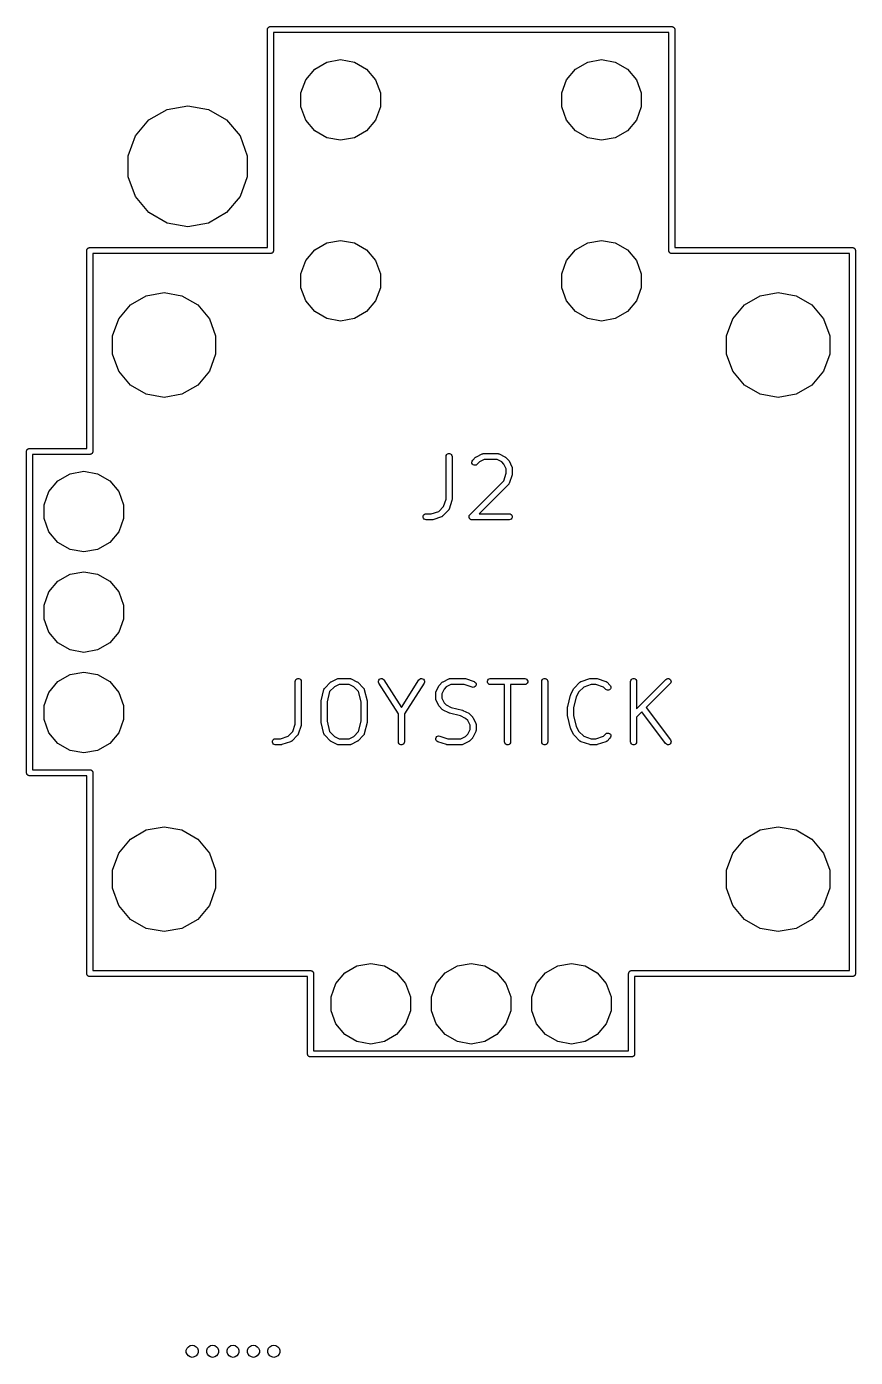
# Model space of a CAD drawing. Extents: x 94.7 to 182.4, y -163.6 to -70.2.
# Drawn here: x 94.92 to 115.58, y -163.55 to -130.43 of the extents above; entities that cross this region are included whole.
import ezdxf

# ---------------------------------------------------------------- set-up
doc = ezdxf.new("R2010")
doc.units = 0
doc.header["$MEASUREMENT"] = 0
doc.layers.add('BLACK', color=7, linetype='CONTINUOUS')

msp = doc.modelspace()

# ---------------------------------------------------------------- linework, layer by layer
at = {"layer": 'Black'}
for p, q in [((100.925, -130.5), (100.926, -130.494)), ((100.925, -135.925), (100.925, -130.5)), ((100.926, -130.487), (100.928, -130.481)), ((100.926, -130.494), (100.926, -130.487)), ((100.928, -130.481), (100.93, -130.474)), ((100.93, -130.474), (100.933, -130.469)), ((100.933, -130.469), (100.935, -130.463)), ((100.935, -130.463), (100.939, -130.457)), ((100.939, -130.457), (100.943, -130.452)), ((100.943, -130.452), (100.948, -130.448)), ((100.948, -130.448), (100.952, -130.443)), ((100.952, -130.443), (100.957, -130.439)), ((100.957, -130.439), (100.963, -130.435)), ((100.963, -130.435), (100.969, -130.433)), ((100.969, -130.433), (100.974, -130.43)), ((100.974, -130.43), (100.981, -130.428)), ((100.981, -130.428), (100.987, -130.426)), ((100.987, -130.426), (100.994, -130.426)), ((100.994, -130.426), (101, -130.425)), ((101, -130.425), (111, -130.425)), ((111, -130.425), (111.006, -130.426)), ((111.006, -130.426), (111.013, -130.426)), ((111.013, -130.426), (111.019, -130.428)), ((111.019, -130.428), (111.026, -130.43)), ((111.026, -130.43), (111.031, -130.433)), ((111.031, -130.433), (111.038, -130.435)), ((111.038, -130.435), (111.043, -130.439)), ((111.043, -130.439), (111.048, -130.443)), ((111.048, -130.443), (111.052, -130.448)), ((111.052, -130.448), (111.057, -130.452)), ((111.057, -130.452), (111.061, -130.457)), ((111.061, -130.457), (111.065, -130.463)), ((111.065, -130.463), (111.067, -130.469)), ((111.067, -130.469), (111.07, -130.474)), ((111.07, -130.474), (111.072, -130.481)), ((111.072, -130.481), (111.074, -130.487)), ((111.074, -130.487), (111.074, -130.494)), ((111.074, -130.494), (111.075, -130.5)), ((111.075, -130.5), (111.075, -135.925)), ((110.925, -130.575), (101.075, -130.575)), ((101.075, -130.575), (101.075, -136)), ((110.925, -136), (110.925, -130.575)), ((101.881, -131.748), (102.105, -131.481)), ((102.105, -131.481), (102.407, -131.307)), ((102.407, -131.307), (102.75, -131.246)), ((102.75, -131.246), (103.093, -131.307)), ((103.093, -131.307), (103.395, -131.481)), ((103.395, -131.481), (103.619, -131.748)), ((108.381, -131.748), (108.605, -131.481)), ((108.605, -131.481), (108.907, -131.307)), ((108.907, -131.307), (109.25, -131.246)), ((109.25, -131.246), (109.593, -131.307)), ((109.593, -131.307), (109.895, -131.481)), ((109.895, -131.481), (110.119, -131.748)), ((101.761, -132.076), (101.881, -131.748)), ((103.619, -131.748), (103.739, -132.076)), ((108.261, -132.076), (108.381, -131.748)), ((110.119, -131.748), (110.239, -132.076)), ((101.761, -132.424), (101.761, -132.076)), ((103.739, -132.076), (103.739, -132.424)), ((108.261, -132.424), (108.261, -132.076)), ((110.239, -132.076), (110.239, -132.424)), ((97.9721, -132.747), (98.425, -132.485)), ((98.425, -132.485), (98.94, -132.394)), ((98.94, -132.394), (99.455, -132.485)), ((99.455, -132.485), (99.9079, -132.747)), ((101.881, -132.752), (101.761, -132.424)), ((103.739, -132.424), (103.619, -132.752)), ((108.381, -132.752), (108.261, -132.424)), ((110.239, -132.424), (110.119, -132.752)), ((97.636, -133.147), (97.9721, -132.747)), ((99.9079, -132.747), (100.244, -133.147)), ((102.105, -133.019), (101.881, -132.752)), ((103.619, -132.752), (103.395, -133.019)), ((108.605, -133.019), (108.381, -132.752)), ((110.119, -132.752), (109.895, -133.019)), ((97.4571, -133.639), (97.636, -133.147)), ((100.244, -133.147), (100.423, -133.639)), ((102.407, -133.193), (102.105, -133.019)), ((103.395, -133.019), (103.093, -133.193)), ((108.907, -133.193), (108.605, -133.019)), ((109.895, -133.019), (109.593, -133.193)), ((102.75, -133.254), (102.407, -133.193)), ((103.093, -133.193), (102.75, -133.254)), ((109.25, -133.254), (108.907, -133.193)), ((109.593, -133.193), (109.25, -133.254)), ((97.4571, -134.161), (97.4571, -133.639)), ((100.423, -133.639), (100.423, -134.161)), ((97.636, -134.653), (97.4571, -134.161)), ((100.423, -134.161), (100.244, -134.653)), ((97.9721, -135.053), (97.636, -134.653)), ((100.244, -134.653), (99.9079, -135.053)), ((98.425, -135.315), (97.9721, -135.053)), ((99.9079, -135.053), (99.455, -135.315)), ((98.94, -135.406), (98.425, -135.315)), ((99.455, -135.315), (98.94, -135.406)), ((102.105, -135.981), (102.407, -135.807)), ((102.407, -135.807), (102.75, -135.746)), ((102.75, -135.746), (103.093, -135.807)), ((103.093, -135.807), (103.395, -135.981)), ((108.605, -135.981), (108.907, -135.807)), ((108.907, -135.807), (109.25, -135.746)), ((109.25, -135.746), (109.593, -135.807)), ((109.593, -135.807), (109.895, -135.981)), ((96.425, -136), (96.4261, -135.994)), ((96.425, -140.925), (96.425, -136)), ((96.4261, -135.987), (96.4284, -135.981)), ((96.4261, -135.994), (96.4261, -135.987)), ((96.4284, -135.981), (96.4295, -135.974)), ((96.4295, -135.974), (96.4328, -135.969)), ((96.4328, -135.969), (96.435, -135.963)), ((96.435, -135.963), (96.4393, -135.957)), ((96.4393, -135.957), (96.4425, -135.952)), ((96.4425, -135.952), (96.4476, -135.948)), ((96.4476, -135.948), (96.4518, -135.943)), ((96.4518, -135.943), (96.4575, -135.939)), ((96.4575, -135.939), (96.4625, -135.935)), ((96.4625, -135.935), (96.4687, -135.933)), ((96.4687, -135.933), (96.4743, -135.93)), ((96.4743, -135.93), (96.4808, -135.928)), ((96.4808, -135.928), (96.487, -135.926)), ((96.487, -135.926), (96.4935, -135.926)), ((96.4935, -135.926), (96.5, -135.925)), ((96.5, -135.925), (100.925, -135.925)), ((101, -136.075), (96.575, -136.075)), ((96.575, -136.075), (96.575, -141)), ((101.006, -136.074), (101, -136.075)), ((101.013, -136.074), (101.006, -136.074)), ((101.019, -136.072), (101.013, -136.074)), ((101.026, -136.07), (101.019, -136.072)), ((101.031, -136.067), (101.026, -136.07)), ((101.038, -136.065), (101.031, -136.067)), ((101.043, -136.061), (101.038, -136.065)), ((101.048, -136.057), (101.043, -136.061)), ((101.052, -136.052), (101.048, -136.057)), ((101.057, -136.048), (101.052, -136.052)), ((101.061, -136.043), (101.057, -136.048)), ((101.065, -136.038), (101.061, -136.043)), ((101.067, -136.031), (101.065, -136.038)), ((101.07, -136.026), (101.067, -136.031)), ((101.072, -136.019), (101.07, -136.026)), ((101.074, -136.013), (101.072, -136.019)), ((101.075, -136), (101.074, -136.006)), ((101.074, -136.006), (101.074, -136.013)), ((101.881, -136.248), (102.105, -135.981)), ((103.395, -135.981), (103.619, -136.248)), ((108.381, -136.248), (108.605, -135.981)), ((109.895, -135.981), (110.119, -136.248)), ((110.926, -136.006), (110.925, -136)), ((110.926, -136.013), (110.926, -136.006)), ((110.928, -136.019), (110.926, -136.013)), ((110.93, -136.026), (110.928, -136.019)), ((110.933, -136.031), (110.93, -136.026)), ((110.935, -136.038), (110.933, -136.031)), ((110.939, -136.043), (110.935, -136.038)), ((110.943, -136.048), (110.939, -136.043)), ((110.948, -136.052), (110.943, -136.048)), ((110.952, -136.057), (110.948, -136.052)), ((110.957, -136.061), (110.952, -136.057)), ((110.963, -136.065), (110.957, -136.061)), ((110.969, -136.067), (110.963, -136.065)), ((110.974, -136.07), (110.969, -136.067)), ((110.981, -136.072), (110.974, -136.07)), ((110.987, -136.074), (110.981, -136.072)), ((110.994, -136.074), (110.987, -136.074)), ((111, -136.075), (110.994, -136.074)), ((115.425, -136.075), (111, -136.075)), ((111.075, -135.925), (115.5, -135.925)), ((115.425, -153.925), (115.425, -136.075)), ((115.5, -135.925), (115.506, -135.926)), ((115.506, -135.926), (115.513, -135.926)), ((115.513, -135.926), (115.519, -135.928)), ((115.519, -135.928), (115.526, -135.93)), ((115.526, -135.93), (115.531, -135.933)), ((115.531, -135.933), (115.538, -135.935)), ((115.538, -135.935), (115.543, -135.939)), ((115.543, -135.939), (115.548, -135.943)), ((115.548, -135.943), (115.552, -135.948)), ((115.552, -135.948), (115.557, -135.952)), ((115.557, -135.952), (115.561, -135.957)), ((115.561, -135.957), (115.565, -135.963)), ((115.565, -135.963), (115.567, -135.969)), ((115.567, -135.969), (115.57, -135.974)), ((115.57, -135.974), (115.572, -135.981)), ((115.572, -135.981), (115.574, -135.987)), ((115.574, -135.987), (115.574, -135.994)), ((115.574, -135.994), (115.575, -136)), ((115.575, -136), (115.575, -154)), ((101.761, -136.576), (101.881, -136.248)), ((103.619, -136.248), (103.739, -136.576)), ((108.261, -136.576), (108.381, -136.248)), ((110.119, -136.248), (110.239, -136.576)), ((101.761, -136.924), (101.761, -136.576)), ((103.739, -136.576), (103.739, -136.924)), ((108.261, -136.924), (108.261, -136.576)), ((110.239, -136.576), (110.239, -136.924)), ((97.5112, -137.35), (97.9037, -137.124)), ((97.9037, -137.124), (98.35, -137.045)), ((98.35, -137.045), (98.7963, -137.124)), ((98.7963, -137.124), (99.1888, -137.35)), ((101.881, -137.252), (101.761, -136.924)), ((103.739, -136.924), (103.619, -137.252)), ((108.381, -137.252), (108.261, -136.924)), ((110.239, -136.924), (110.119, -137.252)), ((112.811, -137.35), (113.204, -137.124)), ((113.204, -137.124), (113.65, -137.045)), ((113.65, -137.045), (114.096, -137.124)), ((114.096, -137.124), (114.489, -137.35)), ((97.2199, -137.698), (97.5112, -137.35)), ((99.1888, -137.35), (99.4801, -137.698)), ((102.105, -137.519), (101.881, -137.252)), ((103.619, -137.252), (103.395, -137.519)), ((108.605, -137.519), (108.381, -137.252)), ((110.119, -137.252), (109.895, -137.519)), ((112.52, -137.698), (112.811, -137.35)), ((114.489, -137.35), (114.78, -137.698)), ((97.0649, -138.123), (97.2199, -137.698)), ((99.4801, -137.698), (99.6351, -138.123)), ((102.407, -137.693), (102.105, -137.519)), ((102.75, -137.754), (102.407, -137.693)), ((103.093, -137.693), (102.75, -137.754)), ((103.395, -137.519), (103.093, -137.693)), ((108.907, -137.693), (108.605, -137.519)), ((109.25, -137.754), (108.907, -137.693)), ((109.593, -137.693), (109.25, -137.754)), ((109.895, -137.519), (109.593, -137.693)), ((112.365, -138.123), (112.52, -137.698)), ((114.78, -137.698), (114.935, -138.123)), ((97.0649, -138.577), (97.0649, -138.123)), ((99.6351, -138.123), (99.6351, -138.577)), ((112.365, -138.577), (112.365, -138.123)), ((114.935, -138.123), (114.935, -138.577)), ((97.2199, -139.002), (97.0649, -138.577)), ((99.6351, -138.577), (99.4801, -139.002)), ((112.52, -139.002), (112.365, -138.577)), ((114.935, -138.577), (114.78, -139.002)), ((97.5112, -139.35), (97.2199, -139.002)), ((99.4801, -139.002), (99.1888, -139.35)), ((112.811, -139.35), (112.52, -139.002)), ((114.78, -139.002), (114.489, -139.35)), ((97.9037, -139.576), (97.5112, -139.35)), ((99.1888, -139.35), (98.7963, -139.576)), ((113.204, -139.576), (112.811, -139.35)), ((114.489, -139.35), (114.096, -139.576)), ((98.35, -139.655), (97.9037, -139.576)), ((98.7963, -139.576), (98.35, -139.655)), ((113.65, -139.655), (113.204, -139.576)), ((114.096, -139.576), (113.65, -139.655)), ((94.925, -141), (94.9261, -140.994)), ((94.925, -149), (94.925, -141)), ((94.9261, -140.987), (94.9284, -140.981)), ((94.9261, -140.994), (94.9261, -140.987)), ((94.9284, -140.981), (94.9295, -140.974)), ((94.9295, -140.974), (94.9328, -140.969)), ((94.9328, -140.969), (94.935, -140.963)), ((94.935, -140.963), (94.9393, -140.957)), ((94.9393, -140.957), (94.9425, -140.952)), ((94.9425, -140.952), (94.9476, -140.948)), ((94.9476, -140.948), (94.9518, -140.943)), ((94.9518, -140.943), (94.9575, -140.939)), ((94.9575, -140.939), (94.9625, -140.935)), ((94.9625, -140.935), (94.9687, -140.933)), ((94.9687, -140.933), (94.9743, -140.93)), ((94.9743, -140.93), (94.9808, -140.928)), ((94.9808, -140.928), (94.987, -140.926)), ((94.987, -140.926), (94.9935, -140.926)), ((94.9935, -140.926), (95, -140.925)), ((95, -140.925), (96.425, -140.925)), ((96.5, -141.075), (95.075, -141.075)), ((95.075, -141.075), (95.075, -148.925)), ((96.5065, -141.074), (96.5, -141.075)), ((96.513, -141.074), (96.5065, -141.074)), ((96.5192, -141.072), (96.513, -141.074)), ((96.5257, -141.07), (96.5192, -141.072)), ((96.5313, -141.067), (96.5257, -141.07)), ((96.5375, -141.065), (96.5313, -141.067)), ((96.5425, -141.061), (96.5375, -141.065)), ((96.5482, -141.057), (96.5425, -141.061)), ((96.5524, -141.052), (96.5482, -141.057)), ((96.5575, -141.048), (96.5524, -141.052)), ((96.5607, -141.043), (96.5575, -141.048)), ((96.565, -141.038), (96.5607, -141.043)), ((96.5672, -141.031), (96.565, -141.038)), ((96.5705, -141.026), (96.5672, -141.031)), ((96.5716, -141.019), (96.5705, -141.026)), ((96.5739, -141.013), (96.5716, -141.019)), ((96.575, -141), (96.5739, -141.006)), ((96.5739, -141.006), (96.5739, -141.013)), ((105.375, -141.129), (105.38, -141.103)), ((105.375, -142.188), (105.375, -141.129)), ((105.38, -141.103), (105.393, -141.08)), ((105.393, -141.08), (105.413, -141.064)), ((105.413, -141.064), (105.437, -141.055)), ((105.437, -141.055), (105.463, -141.055)), ((105.463, -141.055), (105.488, -141.064)), ((105.488, -141.064), (105.507, -141.08)), ((105.507, -141.08), (105.52, -141.103)), ((105.52, -141.103), (105.525, -141.129)), ((105.525, -141.129), (105.525, -142.2)), ((106.131, -141.133), (106.274, -141.061)), ((106.274, -141.061), (106.278, -141.06)), ((106.278, -141.06), (106.281, -141.058)), ((106.281, -141.058), (106.29, -141.057)), ((106.29, -141.057), (106.299, -141.054)), ((106.299, -141.054), (106.303, -141.054)), ((106.303, -141.054), (106.307, -141.054)), ((106.307, -141.054), (106.664, -141.054)), ((106.664, -141.054), (106.669, -141.054)), ((106.669, -141.054), (106.673, -141.054)), ((106.673, -141.054), (106.681, -141.057)), ((106.681, -141.057), (106.69, -141.058)), ((106.69, -141.058), (106.694, -141.06)), ((106.694, -141.06), (106.698, -141.061)), ((106.698, -141.061), (106.841, -141.133)), ((106.018, -141.265), (106.025, -141.24)), ((106.02, -141.291), (106.018, -141.265)), ((106.031, -141.314), (106.02, -141.291)), ((106.025, -141.24), (106.04, -141.218)), ((106.05, -141.333), (106.031, -141.314)), ((106.04, -141.218), (106.111, -141.147)), ((106.073, -141.344), (106.05, -141.333)), ((106.099, -141.346), (106.073, -141.344)), ((106.125, -141.339), (106.099, -141.346)), ((106.111, -141.147), (106.121, -141.14)), ((106.121, -141.14), (106.131, -141.133)), ((106.146, -141.324), (106.125, -141.339)), ((106.209, -141.262), (106.146, -141.324)), ((106.325, -141.204), (106.209, -141.262)), ((106.647, -141.204), (106.325, -141.204)), ((106.763, -141.262), (106.647, -141.204)), ((106.817, -141.316), (106.763, -141.262)), ((106.875, -141.432), (106.817, -141.316)), ((106.841, -141.133), (106.85, -141.14)), ((106.85, -141.14), (106.86, -141.147)), ((106.86, -141.147), (106.932, -141.218)), ((106.875, -141.545), (106.875, -141.432)), ((106.932, -141.218), (106.938, -141.228)), ((106.938, -141.228), (106.946, -141.238)), ((106.946, -141.238), (107.017, -141.381)), ((107.017, -141.381), (107.018, -141.385)), ((107.018, -141.385), (107.02, -141.389)), ((107.02, -141.389), (107.022, -141.397)), ((107.022, -141.397), (107.025, -141.406)), ((107.025, -141.406), (107.024, -141.41)), ((107.024, -141.41), (107.025, -141.414)), ((107.025, -141.414), (107.025, -141.557)), ((95.4807, -141.998), (95.7048, -141.731)), ((95.7048, -141.731), (96.0067, -141.557)), ((96.0067, -141.557), (96.35, -141.496)), ((96.35, -141.496), (96.6933, -141.557)), ((96.6933, -141.557), (96.9952, -141.731)), ((96.9952, -141.731), (97.2193, -141.998)), ((105.968, -142.576), (106.813, -141.731)), ((106.813, -141.731), (106.875, -141.545)), ((107.021, -141.581), (106.95, -141.795)), ((107.023, -141.569), (107.021, -141.581)), ((107.025, -141.557), (107.023, -141.569)), ((95.3614, -142.326), (95.4807, -141.998)), ((97.2193, -141.998), (97.3386, -142.326)), ((106.932, -141.824), (106.202, -142.554)), ((106.934, -141.821), (106.932, -141.824)), ((106.937, -141.818), (106.934, -141.821)), ((106.942, -141.81), (106.937, -141.818)), ((106.947, -141.803), (106.942, -141.81)), ((106.948, -141.799), (106.947, -141.803)), ((106.95, -141.795), (106.948, -141.799)), ((95.3614, -142.674), (95.3614, -142.326)), ((97.3386, -142.326), (97.3386, -142.674)), ((105.195, -142.492), (105.313, -142.374)), ((105.313, -142.374), (105.375, -142.188)), ((105.442, -142.453), (105.437, -142.461)), ((105.447, -142.446), (105.442, -142.453)), ((105.448, -142.442), (105.447, -142.446)), ((105.45, -142.438), (105.448, -142.442)), ((105.521, -142.224), (105.45, -142.438)), ((105.523, -142.212), (105.521, -142.224)), ((105.525, -142.2), (105.523, -142.212)), ((95.4807, -143.002), (95.3614, -142.674)), ((97.3386, -142.674), (97.2193, -143.002)), ((104.805, -142.616), (104.814, -142.591)), ((104.805, -142.642), (104.805, -142.616)), ((104.814, -142.666), (104.805, -142.642)), ((104.814, -142.591), (104.83, -142.571)), ((104.83, -142.686), (104.814, -142.666)), ((104.83, -142.571), (104.853, -142.558)), ((104.853, -142.699), (104.83, -142.686)), ((104.853, -142.558), (104.879, -142.554)), ((104.879, -142.704), (104.853, -142.699)), ((104.879, -142.554), (105.009, -142.554)), ((105.021, -142.704), (104.879, -142.704)), ((105.009, -142.554), (105.195, -142.492)), ((105.033, -142.701), (105.021, -142.704)), ((105.045, -142.7), (105.033, -142.701)), ((105.259, -142.628), (105.045, -142.7)), ((105.263, -142.626), (105.259, -142.628)), ((105.267, -142.625), (105.263, -142.626)), ((105.275, -142.62), (105.267, -142.625)), ((105.282, -142.616), (105.275, -142.62)), ((105.285, -142.613), (105.282, -142.616)), ((105.289, -142.61), (105.285, -142.613)), ((105.432, -142.467), (105.289, -142.61)), ((105.434, -142.464), (105.432, -142.467)), ((105.437, -142.461), (105.434, -142.464)), ((105.947, -142.622), (105.948, -142.619)), ((105.948, -142.632), (105.947, -142.622)), ((105.948, -142.616), (105.951, -142.606)), ((105.948, -142.619), (105.948, -142.616)), ((105.948, -142.642), (105.948, -142.632)), ((105.949, -142.645), (105.948, -142.642)), ((105.949, -142.648), (105.949, -142.645)), ((105.953, -142.657), (105.949, -142.648)), ((105.951, -142.606), (105.953, -142.597)), ((105.953, -142.597), (105.955, -142.594)), ((105.956, -142.666), (105.953, -142.657)), ((105.955, -142.594), (105.956, -142.591)), ((105.956, -142.591), (105.963, -142.584)), ((105.959, -142.669), (105.956, -142.666)), ((105.96, -142.672), (105.959, -142.669)), ((105.967, -142.679), (105.96, -142.672)), ((105.963, -142.584), (105.968, -142.576)), ((105.973, -142.686), (105.967, -142.679)), ((105.976, -142.688), (105.973, -142.686)), ((105.978, -142.69), (105.976, -142.688)), ((105.987, -142.694), (105.978, -142.69)), ((105.996, -142.699), (105.987, -142.694)), ((105.999, -142.7), (105.996, -142.699)), ((106.002, -142.701), (105.999, -142.7)), ((106.012, -142.702), (106.002, -142.701)), ((106.021, -142.704), (106.012, -142.702)), ((106.95, -142.704), (106.021, -142.704)), ((106.202, -142.554), (106.95, -142.554)), ((106.95, -142.554), (106.976, -142.558)), ((106.976, -142.699), (106.95, -142.704)), ((106.976, -142.558), (106.998, -142.571)), ((106.998, -142.686), (106.976, -142.699)), ((106.998, -142.571), (107.015, -142.591)), ((107.015, -142.666), (106.998, -142.686)), ((107.015, -142.591), (107.024, -142.616)), ((107.024, -142.642), (107.015, -142.666)), ((107.024, -142.616), (107.024, -142.642)), ((95.7048, -143.269), (95.4807, -143.002)), ((97.2193, -143.002), (96.9952, -143.269)), ((96.0067, -143.443), (95.7048, -143.269)), ((96.35, -143.504), (96.0067, -143.443)), ((96.6933, -143.443), (96.35, -143.504)), ((96.9952, -143.269), (96.6933, -143.443)), ((95.7048, -144.231), (96.0067, -144.057)), ((96.0067, -144.057), (96.35, -143.996)), ((96.35, -143.996), (96.6933, -144.057)), ((96.6933, -144.057), (96.9952, -144.231)), ((95.4807, -144.498), (95.7048, -144.231)), ((96.9952, -144.231), (97.2193, -144.498)), ((95.3614, -144.826), (95.4807, -144.498)), ((97.2193, -144.498), (97.3386, -144.826)), ((95.3614, -145.174), (95.3614, -144.826)), ((97.3386, -144.826), (97.3386, -145.174)), ((95.4807, -145.502), (95.3614, -145.174)), ((97.3386, -145.174), (97.2193, -145.502)), ((95.7048, -145.769), (95.4807, -145.502)), ((97.2193, -145.502), (96.9952, -145.769)), ((96.0067, -145.943), (95.7048, -145.769)), ((96.35, -146.004), (96.0067, -145.943)), ((96.6933, -145.943), (96.35, -146.004)), ((96.9952, -145.769), (96.6933, -145.943)), ((95.4807, -146.998), (95.7048, -146.731)), ((95.7048, -146.731), (96.0067, -146.557)), ((96.0067, -146.557), (96.35, -146.496)), ((96.35, -146.496), (96.6933, -146.557)), ((96.6933, -146.557), (96.9952, -146.731)), ((96.9952, -146.731), (97.2193, -146.998)), ((101.618, -146.729), (101.622, -146.703)), ((101.618, -147.788), (101.618, -146.729)), ((101.622, -146.703), (101.635, -146.68)), ((101.635, -146.68), (101.655, -146.664)), ((101.655, -146.664), (101.68, -146.655)), ((101.68, -146.655), (101.706, -146.655)), ((101.706, -146.655), (101.73, -146.664)), ((101.73, -146.664), (101.75, -146.68)), ((101.75, -146.68), (101.763, -146.703)), ((101.763, -146.703), (101.768, -146.729)), ((101.768, -146.729), (101.768, -147.8)), ((102.354, -146.89), (102.497, -146.747)), ((102.497, -146.747), (102.507, -146.74)), ((102.507, -146.74), (102.516, -146.733)), ((102.516, -146.733), (102.659, -146.661)), ((102.659, -146.661), (102.663, -146.66)), ((102.663, -146.66), (102.667, -146.658)), ((102.667, -146.658), (102.676, -146.657)), ((102.676, -146.657), (102.684, -146.654)), ((102.684, -146.654), (102.689, -146.654)), ((102.689, -146.654), (102.693, -146.654)), ((102.693, -146.654), (102.979, -146.654)), ((102.979, -146.654), (102.983, -146.654)), ((102.983, -146.654), (102.987, -146.654)), ((102.987, -146.654), (102.996, -146.657)), ((102.996, -146.657), (103.004, -146.658)), ((103.004, -146.658), (103.008, -146.66)), ((103.008, -146.66), (103.012, -146.661)), ((103.012, -146.661), (103.155, -146.733)), ((103.155, -146.733), (103.165, -146.74)), ((103.165, -146.74), (103.174, -146.747)), ((103.174, -146.747), (103.317, -146.89)), ((103.69, -146.719), (103.698, -146.694)), ((103.691, -146.745), (103.69, -146.719)), ((103.701, -146.769), (103.691, -146.745)), ((103.698, -146.694), (103.714, -146.673)), ((103.714, -146.673), (103.736, -146.659)), ((103.736, -146.659), (103.761, -146.654)), ((103.761, -146.654), (103.787, -146.657)), ((103.787, -146.657), (103.81, -146.669)), ((103.81, -146.669), (103.828, -146.688)), ((103.828, -146.688), (104.264, -147.375)), ((104.264, -147.375), (104.701, -146.688)), ((104.701, -146.688), (104.719, -146.669)), ((104.719, -146.669), (104.742, -146.657)), ((104.742, -146.657), (104.768, -146.654)), ((104.768, -146.654), (104.793, -146.659)), ((104.793, -146.659), (104.815, -146.673)), ((104.815, -146.673), (104.831, -146.694)), ((104.838, -146.745), (104.828, -146.769)), ((104.831, -146.694), (104.839, -146.719)), ((104.839, -146.719), (104.838, -146.745)), ((105.211, -146.818), (105.283, -146.747)), ((105.283, -146.747), (105.293, -146.74)), ((105.293, -146.74), (105.302, -146.733)), ((105.302, -146.733), (105.445, -146.661)), ((105.445, -146.661), (105.449, -146.66)), ((105.449, -146.66), (105.453, -146.658)), ((105.453, -146.658), (105.462, -146.657)), ((105.462, -146.657), (105.47, -146.654)), ((105.47, -146.654), (105.474, -146.654)), ((105.474, -146.654), (105.479, -146.654)), ((105.479, -146.654), (105.836, -146.654)), ((105.836, -146.654), (105.848, -146.656)), ((105.848, -146.656), (105.859, -146.657)), ((105.859, -146.657), (106.074, -146.729)), ((106.074, -146.729), (106.097, -146.741)), ((106.097, -146.741), (106.114, -146.761)), ((106.114, -146.761), (106.123, -146.785)), ((106.405, -146.716), (106.414, -146.691)), ((106.405, -146.742), (106.405, -146.716)), ((106.414, -146.766), (106.405, -146.742)), ((106.414, -146.691), (106.43, -146.671)), ((106.43, -146.671), (106.453, -146.658)), ((106.453, -146.658), (106.479, -146.654)), ((106.479, -146.654), (107.336, -146.654)), ((107.336, -146.654), (107.361, -146.658)), ((107.361, -146.658), (107.384, -146.671)), ((107.384, -146.671), (107.401, -146.691)), ((107.401, -146.691), (107.41, -146.716)), ((107.41, -146.742), (107.401, -146.766)), ((107.41, -146.716), (107.41, -146.742)), ((107.761, -146.729), (107.765, -146.703)), ((107.761, -148.229), (107.761, -146.729)), ((107.765, -146.703), (107.778, -146.68)), ((107.778, -146.68), (107.798, -146.664)), ((107.798, -146.664), (107.823, -146.655)), ((107.823, -146.655), (107.849, -146.655)), ((107.849, -146.655), (107.873, -146.664)), ((107.873, -146.664), (107.893, -146.68)), ((107.893, -146.68), (107.906, -146.703)), ((107.906, -146.703), (107.911, -146.729)), ((107.911, -146.729), (107.911, -148.229)), ((108.568, -146.89), (108.711, -146.747)), ((108.711, -146.747), (108.715, -146.744)), ((108.715, -146.744), (108.718, -146.741)), ((108.718, -146.741), (108.725, -146.737)), ((108.725, -146.737), (108.733, -146.732)), ((108.733, -146.732), (108.737, -146.731)), ((108.737, -146.731), (108.741, -146.729)), ((108.741, -146.729), (108.955, -146.657)), ((108.955, -146.657), (108.967, -146.656)), ((108.967, -146.656), (108.979, -146.654)), ((108.979, -146.654), (109.121, -146.654)), ((109.121, -146.654), (109.133, -146.656)), ((109.133, -146.656), (109.145, -146.657)), ((109.145, -146.657), (109.359, -146.729)), ((109.359, -146.729), (109.363, -146.731)), ((109.363, -146.731), (109.367, -146.732)), ((109.367, -146.732), (109.375, -146.737)), ((109.375, -146.737), (109.382, -146.741)), ((109.382, -146.741), (109.385, -146.744)), ((109.385, -146.744), (109.389, -146.747)), ((109.389, -146.747), (109.46, -146.818)), ((109.975, -146.729), (109.98, -146.703)), ((109.975, -148.229), (109.975, -146.729)), ((109.98, -146.703), (109.993, -146.68)), ((109.993, -146.68), (110.013, -146.664)), ((110.013, -146.664), (110.037, -146.655)), ((110.037, -146.655), (110.063, -146.655)), ((110.063, -146.655), (110.088, -146.664)), ((110.088, -146.664), (110.107, -146.68)), ((110.107, -146.68), (110.12, -146.703)), ((110.12, -146.703), (110.125, -146.729)), ((110.125, -147.405), (110.854, -146.676)), ((110.125, -146.729), (110.125, -147.405)), ((110.854, -146.676), (110.875, -146.661)), ((110.875, -146.661), (110.901, -146.654)), ((110.901, -146.654), (110.927, -146.656)), ((110.927, -146.656), (110.95, -146.667)), ((110.95, -146.667), (110.969, -146.686)), ((110.975, -146.76), (110.96, -146.782)), ((110.969, -146.686), (110.98, -146.709)), ((110.982, -146.735), (110.975, -146.76)), ((110.98, -146.709), (110.982, -146.735)), ((95.3614, -147.326), (95.4807, -146.998)), ((97.2193, -146.998), (97.3386, -147.326)), ((102.263, -147.21), (102.334, -146.925)), ((102.334, -146.925), (102.337, -146.918)), ((102.337, -146.918), (102.339, -146.911)), ((102.339, -146.911), (102.343, -146.906)), ((102.343, -146.906), (102.345, -146.901)), ((102.345, -146.901), (102.35, -146.896)), ((102.35, -146.896), (102.354, -146.89)), ((102.475, -146.981), (102.411, -147.238)), ((102.594, -146.862), (102.475, -146.981)), ((102.711, -146.804), (102.594, -146.862)), ((102.961, -146.804), (102.711, -146.804)), ((103.077, -146.862), (102.961, -146.804)), ((103.197, -146.981), (103.077, -146.862)), ((103.261, -147.238), (103.197, -146.981)), ((103.317, -146.89), (103.321, -146.896)), ((103.321, -146.896), (103.326, -146.901)), ((103.326, -146.901), (103.329, -146.906)), ((103.329, -146.906), (103.332, -146.911)), ((103.332, -146.911), (103.334, -146.918)), ((103.334, -146.918), (103.337, -146.925)), ((103.337, -146.925), (103.408, -147.21)), ((104.189, -147.536), (103.701, -146.769)), ((104.828, -146.769), (104.339, -147.536)), ((105.118, -147.006), (105.121, -146.997)), ((105.119, -147.01), (105.118, -147.006)), ((105.118, -147.014), (105.119, -147.01)), ((105.118, -147.157), (105.118, -147.014)), ((105.121, -146.997), (105.122, -146.989)), ((105.122, -146.989), (105.125, -146.985)), ((105.125, -146.985), (105.126, -146.981)), ((105.126, -146.981), (105.197, -146.838)), ((105.197, -146.838), (105.204, -146.828)), ((105.204, -146.828), (105.211, -146.818)), ((105.326, -146.916), (105.268, -147.032)), ((105.268, -147.032), (105.268, -147.139)), ((105.38, -146.862), (105.326, -146.916)), ((105.496, -146.804), (105.38, -146.862)), ((105.824, -146.804), (105.496, -146.804)), ((106.026, -146.871), (105.824, -146.804)), ((106.052, -146.875), (106.026, -146.871)), ((106.078, -146.87), (106.052, -146.875)), ((106.1, -146.856), (106.078, -146.87)), ((106.116, -146.836), (106.1, -146.856)), ((106.124, -146.811), (106.116, -146.836)), ((106.123, -146.785), (106.124, -146.811)), ((106.43, -146.786), (106.414, -146.766)), ((106.453, -146.799), (106.43, -146.786)), ((106.479, -146.804), (106.453, -146.799)), ((106.832, -146.804), (106.479, -146.804)), ((106.832, -148.229), (106.832, -146.804)), ((107.336, -146.804), (106.982, -146.804)), ((106.982, -146.804), (106.982, -148.229)), ((107.361, -146.799), (107.336, -146.804)), ((107.384, -146.786), (107.361, -146.799)), ((107.401, -146.766), (107.384, -146.786)), ((108.406, -147.353), (108.477, -147.068)), ((108.477, -147.068), (108.481, -147.06)), ((108.481, -147.06), (108.483, -147.052)), ((108.483, -147.052), (108.554, -146.909)), ((108.554, -146.909), (108.562, -146.9)), ((108.562, -146.9), (108.568, -146.89)), ((108.683, -146.987), (108.621, -147.112)), ((108.805, -146.866), (108.683, -146.987)), ((108.991, -146.804), (108.805, -146.866)), ((109.109, -146.804), (108.991, -146.804)), ((109.295, -146.866), (109.109, -146.804)), ((109.354, -146.924), (109.295, -146.866)), ((109.375, -146.939), (109.354, -146.924)), ((109.401, -146.946), (109.375, -146.939)), ((109.427, -146.944), (109.401, -146.946)), ((109.45, -146.933), (109.427, -146.944)), ((109.469, -146.914), (109.45, -146.933)), ((109.46, -146.818), (109.475, -146.84)), ((109.48, -146.891), (109.469, -146.914)), ((109.475, -146.84), (109.482, -146.865)), ((109.482, -146.865), (109.48, -146.891)), ((110.96, -146.782), (110.363, -147.378)), ((95.3614, -147.674), (95.3614, -147.326)), ((97.3386, -147.326), (97.3386, -147.674)), ((102.261, -147.229), (102.262, -147.22)), ((102.261, -147.729), (102.261, -147.229)), ((102.262, -147.22), (102.263, -147.21)), ((102.411, -147.238), (102.411, -147.719)), ((103.261, -147.719), (103.261, -147.238)), ((103.408, -147.21), (103.409, -147.22)), ((103.409, -147.22), (103.411, -147.229)), ((103.411, -147.229), (103.411, -147.729)), ((105.119, -147.161), (105.118, -147.157)), ((105.118, -147.166), (105.119, -147.161)), ((105.121, -147.174), (105.118, -147.166)), ((105.122, -147.183), (105.121, -147.174)), ((105.125, -147.187), (105.122, -147.183)), ((105.126, -147.191), (105.125, -147.187)), ((105.197, -147.334), (105.126, -147.191)), ((105.204, -147.343), (105.197, -147.334)), ((105.211, -147.353), (105.204, -147.343)), ((105.283, -147.424), (105.211, -147.353)), ((105.268, -147.139), (105.326, -147.256)), ((105.293, -147.431), (105.283, -147.424)), ((105.326, -147.256), (105.38, -147.31)), ((105.38, -147.31), (105.505, -147.372)), ((105.505, -147.372), (105.782, -147.442)), ((108.404, -147.371), (108.405, -147.362)), ((108.404, -147.586), (108.404, -147.371)), ((108.405, -147.362), (108.406, -147.353)), ((108.621, -147.112), (108.554, -147.381)), ((108.554, -147.381), (108.554, -147.576)), ((110.363, -147.378), (110.967, -148.184)), ((95.4807, -148.002), (95.3614, -147.674)), ((97.3386, -147.674), (97.2193, -148.002)), ((102.262, -147.738), (102.261, -147.729)), ((102.263, -147.747), (102.262, -147.738)), ((102.334, -148.032), (102.263, -147.747)), ((102.411, -147.719), (102.475, -147.976)), ((103.197, -147.976), (103.261, -147.719)), ((103.408, -147.747), (103.337, -148.032)), ((103.409, -147.738), (103.408, -147.747)), ((103.411, -147.729), (103.409, -147.738)), ((104.189, -148.229), (104.189, -147.536)), ((104.339, -147.536), (104.339, -148.229)), ((105.302, -147.439), (105.293, -147.431)), ((105.445, -147.51), (105.302, -147.439)), ((105.453, -147.512), (105.445, -147.51)), ((105.46, -147.516), (105.453, -147.512)), ((105.738, -147.585), (105.46, -147.516)), ((105.863, -147.647), (105.738, -147.585)), ((105.782, -147.442), (105.79, -147.445)), ((105.79, -147.445), (105.798, -147.447)), ((105.798, -147.447), (105.941, -147.519)), ((105.917, -147.702), (105.863, -147.647)), ((105.975, -147.818), (105.917, -147.702)), ((105.941, -147.519), (105.95, -147.526)), ((105.95, -147.526), (105.96, -147.533)), ((105.96, -147.533), (106.032, -147.604)), ((106.032, -147.604), (106.038, -147.614)), ((106.038, -147.614), (106.046, -147.624)), ((106.046, -147.624), (106.117, -147.766)), ((108.405, -147.595), (108.404, -147.586)), ((108.406, -147.604), (108.405, -147.595)), ((108.477, -147.89), (108.406, -147.604)), ((108.554, -147.576), (108.621, -147.845)), ((110.256, -147.486), (110.125, -147.617)), ((110.125, -147.617), (110.125, -148.229)), ((110.847, -148.274), (110.256, -147.486)), ((95.7048, -148.269), (95.4807, -148.002)), ((97.2193, -148.002), (96.9952, -148.269)), ((101.438, -148.092), (101.556, -147.974)), ((101.674, -148.067), (101.532, -148.21)), ((101.556, -147.974), (101.618, -147.788)), ((101.677, -148.064), (101.674, -148.067)), ((101.68, -148.061), (101.677, -148.064)), ((101.684, -148.053), (101.68, -148.061)), ((101.689, -148.046), (101.684, -148.053)), ((101.691, -148.042), (101.689, -148.046)), ((101.693, -148.038), (101.691, -148.042)), ((101.764, -147.824), (101.693, -148.038)), ((101.766, -147.812), (101.764, -147.824)), ((101.768, -147.8), (101.766, -147.812)), ((102.337, -148.039), (102.334, -148.032)), ((102.339, -148.046), (102.337, -148.039)), ((102.343, -148.051), (102.339, -148.046)), ((102.345, -148.056), (102.343, -148.051)), ((102.35, -148.061), (102.345, -148.056)), ((102.354, -148.067), (102.35, -148.061)), ((102.497, -148.21), (102.354, -148.067)), ((102.475, -147.976), (102.594, -148.096)), ((103.077, -148.096), (103.197, -147.976)), ((103.317, -148.067), (103.174, -148.21)), ((103.321, -148.061), (103.317, -148.067)), ((103.326, -148.056), (103.321, -148.061)), ((103.329, -148.051), (103.326, -148.056)), ((103.332, -148.046), (103.329, -148.051)), ((103.334, -148.039), (103.332, -148.046)), ((103.337, -148.032), (103.334, -148.039)), ((105.165, -148.087), (105.191, -148.082)), ((105.191, -148.082), (105.217, -148.086)), ((105.217, -148.086), (105.419, -148.154)), ((105.863, -148.096), (105.917, -148.041)), ((105.917, -148.041), (105.975, -147.925)), ((105.975, -147.925), (105.975, -147.818)), ((106.117, -147.976), (106.046, -148.119)), ((106.117, -147.766), (106.118, -147.771)), ((106.118, -147.972), (106.117, -147.976)), ((106.118, -147.771), (106.12, -147.774)), ((106.12, -147.969), (106.118, -147.972)), ((106.12, -147.774), (106.122, -147.783)), ((106.122, -147.96), (106.12, -147.969)), ((106.122, -147.783), (106.125, -147.791)), ((106.125, -147.951), (106.122, -147.96)), ((106.125, -147.791), (106.124, -147.796)), ((106.124, -147.796), (106.125, -147.8)), ((106.125, -147.943), (106.124, -147.947)), ((106.124, -147.947), (106.125, -147.951)), ((106.125, -147.8), (106.125, -147.943)), ((108.481, -147.897), (108.477, -147.89)), ((108.483, -147.905), (108.481, -147.897)), ((108.554, -148.048), (108.483, -147.905)), ((108.562, -148.057), (108.554, -148.048)), ((108.568, -148.067), (108.562, -148.057)), ((108.711, -148.21), (108.568, -148.067)), ((108.621, -147.845), (108.683, -147.97)), ((108.683, -147.97), (108.805, -148.092)), ((109.295, -148.092), (109.354, -148.033)), ((109.354, -148.033), (109.375, -148.018)), ((109.375, -148.018), (109.401, -148.011)), ((109.401, -148.011), (109.427, -148.013)), ((109.427, -148.013), (109.45, -148.024)), ((109.45, -148.024), (109.469, -148.043)), ((109.469, -148.043), (109.48, -148.066)), ((109.48, -148.066), (109.482, -148.092)), ((96.0067, -148.443), (95.7048, -148.269)), ((96.9952, -148.269), (96.6933, -148.443)), ((101.048, -148.216), (101.056, -148.191)), ((101.048, -148.242), (101.048, -148.216)), ((101.056, -148.266), (101.048, -148.242)), ((101.056, -148.191), (101.073, -148.171)), ((101.073, -148.286), (101.056, -148.266)), ((101.073, -148.171), (101.096, -148.158)), ((101.096, -148.299), (101.073, -148.286)), ((101.096, -148.158), (101.121, -148.154)), ((101.121, -148.304), (101.096, -148.299)), ((101.121, -148.154), (101.252, -148.154)), ((101.264, -148.304), (101.121, -148.304)), ((101.252, -148.154), (101.438, -148.092)), ((101.276, -148.301), (101.264, -148.304)), ((101.288, -148.3), (101.276, -148.301)), ((101.502, -148.228), (101.288, -148.3)), ((101.506, -148.226), (101.502, -148.228)), ((101.51, -148.225), (101.506, -148.226)), ((101.517, -148.22), (101.51, -148.225)), ((101.525, -148.216), (101.517, -148.22)), ((101.528, -148.213), (101.525, -148.216)), ((101.532, -148.21), (101.528, -148.213)), ((102.507, -148.217), (102.497, -148.21)), ((102.516, -148.224), (102.507, -148.217)), ((102.659, -148.296), (102.516, -148.224)), ((102.594, -148.096), (102.711, -148.154)), ((102.663, -148.297), (102.659, -148.296)), ((102.667, -148.299), (102.663, -148.297)), ((102.676, -148.301), (102.667, -148.299)), ((102.684, -148.303), (102.676, -148.301)), ((102.689, -148.303), (102.684, -148.303)), ((102.693, -148.304), (102.689, -148.303)), ((102.979, -148.304), (102.693, -148.304)), ((102.711, -148.154), (102.961, -148.154)), ((102.961, -148.154), (103.077, -148.096)), ((102.983, -148.303), (102.979, -148.304)), ((102.987, -148.303), (102.983, -148.303)), ((102.996, -148.301), (102.987, -148.303)), ((103.004, -148.299), (102.996, -148.301)), ((103.008, -148.297), (103.004, -148.299)), ((103.012, -148.296), (103.008, -148.297)), ((103.155, -148.224), (103.012, -148.296)), ((103.165, -148.217), (103.155, -148.224)), ((103.174, -148.21), (103.165, -148.217)), ((104.194, -148.254), (104.189, -148.229)), ((104.207, -148.277), (104.194, -148.254)), ((104.227, -148.294), (104.207, -148.277)), ((104.251, -148.302), (104.227, -148.294)), ((104.277, -148.302), (104.251, -148.302)), ((104.302, -148.294), (104.277, -148.302)), ((104.322, -148.277), (104.302, -148.294)), ((104.335, -148.254), (104.322, -148.277)), ((104.339, -148.229), (104.335, -148.254)), ((105.119, -148.146), (105.127, -148.121)), ((105.119, -148.172), (105.119, -148.146)), ((105.129, -148.196), (105.119, -148.172)), ((105.127, -148.121), (105.143, -148.101)), ((105.146, -148.216), (105.129, -148.196)), ((105.143, -148.101), (105.165, -148.087)), ((105.169, -148.228), (105.146, -148.216)), ((105.383, -148.3), (105.169, -148.228)), ((105.395, -148.301), (105.383, -148.3)), ((105.407, -148.304), (105.395, -148.301)), ((105.764, -148.304), (105.407, -148.304)), ((105.419, -148.154), (105.747, -148.154)), ((105.747, -148.154), (105.863, -148.096)), ((105.769, -148.303), (105.764, -148.304)), ((105.773, -148.303), (105.769, -148.303)), ((105.781, -148.301), (105.773, -148.303)), ((105.79, -148.299), (105.781, -148.301)), ((105.794, -148.297), (105.79, -148.299)), ((105.798, -148.296), (105.794, -148.297)), ((105.941, -148.224), (105.798, -148.296)), ((105.95, -148.217), (105.941, -148.224)), ((105.96, -148.21), (105.95, -148.217)), ((106.032, -148.139), (105.96, -148.21)), ((106.038, -148.129), (106.032, -148.139)), ((106.046, -148.119), (106.038, -148.129)), ((106.837, -148.254), (106.832, -148.229)), ((106.85, -148.277), (106.837, -148.254)), ((106.87, -148.294), (106.85, -148.277)), ((106.894, -148.302), (106.87, -148.294)), ((106.92, -148.302), (106.894, -148.302)), ((106.945, -148.294), (106.92, -148.302)), ((106.965, -148.277), (106.945, -148.294)), ((106.978, -148.254), (106.965, -148.277)), ((106.982, -148.229), (106.978, -148.254)), ((107.765, -148.254), (107.761, -148.229)), ((107.778, -148.277), (107.765, -148.254)), ((107.798, -148.294), (107.778, -148.277)), ((107.823, -148.302), (107.798, -148.294)), ((107.849, -148.302), (107.823, -148.302)), ((107.873, -148.294), (107.849, -148.302)), ((107.893, -148.277), (107.873, -148.294)), ((107.906, -148.254), (107.893, -148.277)), ((107.911, -148.229), (107.906, -148.254)), ((108.715, -148.213), (108.711, -148.21)), ((108.718, -148.216), (108.715, -148.213)), ((108.725, -148.22), (108.718, -148.216)), ((108.733, -148.225), (108.725, -148.22)), ((108.737, -148.226), (108.733, -148.225)), ((108.741, -148.228), (108.737, -148.226)), ((108.955, -148.3), (108.741, -148.228)), ((108.805, -148.092), (108.991, -148.154)), ((108.967, -148.301), (108.955, -148.3)), ((108.979, -148.304), (108.967, -148.301)), ((109.121, -148.304), (108.979, -148.304)), ((108.991, -148.154), (109.109, -148.154)), ((109.109, -148.154), (109.295, -148.092)), ((109.133, -148.301), (109.121, -148.304)), ((109.145, -148.3), (109.133, -148.301)), ((109.359, -148.228), (109.145, -148.3)), ((109.363, -148.226), (109.359, -148.228)), ((109.367, -148.225), (109.363, -148.226)), ((109.375, -148.22), (109.367, -148.225)), ((109.382, -148.216), (109.375, -148.22)), ((109.385, -148.213), (109.382, -148.216)), ((109.389, -148.21), (109.385, -148.213)), ((109.46, -148.139), (109.389, -148.21)), ((109.475, -148.117), (109.46, -148.139)), ((109.482, -148.092), (109.475, -148.117)), ((109.98, -148.254), (109.975, -148.229)), ((109.993, -148.277), (109.98, -148.254)), ((110.013, -148.294), (109.993, -148.277)), ((110.037, -148.302), (110.013, -148.294)), ((110.063, -148.302), (110.037, -148.302)), ((110.088, -148.294), (110.063, -148.302)), ((110.107, -148.277), (110.088, -148.294)), ((110.12, -148.254), (110.107, -148.277)), ((110.125, -148.229), (110.12, -148.254)), ((110.866, -148.291), (110.847, -148.274)), ((110.89, -148.302), (110.866, -148.291)), ((110.916, -148.303), (110.89, -148.302)), ((110.941, -148.295), (110.916, -148.303)), ((110.962, -148.28), (110.941, -148.295)), ((110.976, -148.258), (110.962, -148.28)), ((110.967, -148.184), (110.979, -148.207)), ((110.982, -148.233), (110.976, -148.258)), ((110.979, -148.207), (110.982, -148.233)), ((96.35, -148.504), (96.0067, -148.443)), ((96.6933, -148.443), (96.35, -148.504)), ((94.9261, -149.006), (94.925, -149)), ((94.9261, -149.013), (94.9261, -149.006)), ((94.9284, -149.019), (94.9261, -149.013)), ((94.9295, -149.026), (94.9284, -149.019)), ((94.9328, -149.031), (94.9295, -149.026)), ((94.935, -149.038), (94.9328, -149.031)), ((94.9393, -149.043), (94.935, -149.038)), ((94.9425, -149.048), (94.9393, -149.043)), ((94.9476, -149.052), (94.9425, -149.048)), ((94.9518, -149.057), (94.9476, -149.052)), ((94.9575, -149.061), (94.9518, -149.057)), ((94.9625, -149.065), (94.9575, -149.061)), ((94.9687, -149.067), (94.9625, -149.065)), ((94.9743, -149.07), (94.9687, -149.067)), ((94.9808, -149.072), (94.9743, -149.07)), ((94.987, -149.074), (94.9808, -149.072)), ((94.9935, -149.074), (94.987, -149.074)), ((95, -149.075), (94.9935, -149.074)), ((96.425, -149.075), (95, -149.075)), ((95.075, -148.925), (96.5, -148.925)), ((96.425, -154), (96.425, -149.075)), ((96.5, -148.925), (96.5065, -148.926)), ((96.5065, -148.926), (96.513, -148.926)), ((96.513, -148.926), (96.5192, -148.928)), ((96.5192, -148.928), (96.5257, -148.93)), ((96.5257, -148.93), (96.5313, -148.933)), ((96.5313, -148.933), (96.5375, -148.935)), ((96.5375, -148.935), (96.5425, -148.939)), ((96.5425, -148.939), (96.5482, -148.943)), ((96.5482, -148.943), (96.5524, -148.948)), ((96.5524, -148.948), (96.5575, -148.952)), ((96.5575, -148.952), (96.5607, -148.957)), ((96.5607, -148.957), (96.565, -148.963)), ((96.565, -148.963), (96.5672, -148.969)), ((96.5672, -148.969), (96.5705, -148.974)), ((96.5705, -148.974), (96.5716, -148.981)), ((96.5716, -148.981), (96.5739, -148.987)), ((96.5739, -148.987), (96.5739, -148.994)), ((96.5739, -148.994), (96.575, -149)), ((96.575, -149), (96.575, -153.925)), ((97.9037, -150.424), (98.35, -150.345)), ((98.35, -150.345), (98.7963, -150.424)), ((113.204, -150.424), (113.65, -150.345)), ((113.65, -150.345), (114.096, -150.424)), ((97.2199, -150.998), (97.5112, -150.65)), ((97.5112, -150.65), (97.9037, -150.424)), ((98.7963, -150.424), (99.1888, -150.65)), ((99.1888, -150.65), (99.4801, -150.998)), ((112.52, -150.998), (112.811, -150.65)), ((112.811, -150.65), (113.204, -150.424)), ((114.096, -150.424), (114.489, -150.65)), ((114.489, -150.65), (114.78, -150.998)), ((97.0649, -151.423), (97.2199, -150.998)), ((99.4801, -150.998), (99.6351, -151.423)), ((112.365, -151.423), (112.52, -150.998)), ((114.78, -150.998), (114.935, -151.423)), ((97.0649, -151.877), (97.0649, -151.423)), ((99.6351, -151.423), (99.6351, -151.877)), ((112.365, -151.877), (112.365, -151.423)), ((114.935, -151.423), (114.935, -151.877)), ((97.2199, -152.302), (97.0649, -151.877)), ((99.6351, -151.877), (99.4801, -152.302)), ((112.52, -152.302), (112.365, -151.877)), ((114.935, -151.877), (114.78, -152.302)), ((97.5112, -152.65), (97.2199, -152.302)), ((99.4801, -152.302), (99.1888, -152.65)), ((112.811, -152.65), (112.52, -152.302)), ((114.78, -152.302), (114.489, -152.65)), ((97.9037, -152.876), (97.5112, -152.65)), ((99.1888, -152.65), (98.7963, -152.876)), ((113.204, -152.876), (112.811, -152.65)), ((114.489, -152.65), (114.096, -152.876)), ((98.35, -152.955), (97.9037, -152.876)), ((98.7963, -152.876), (98.35, -152.955)), ((113.65, -152.955), (113.204, -152.876)), ((114.096, -152.876), (113.65, -152.955)), ((96.4261, -154.006), (96.425, -154)), ((96.4261, -154.013), (96.4261, -154.006)), ((96.4284, -154.019), (96.4261, -154.013)), ((96.4295, -154.026), (96.4284, -154.019)), ((96.4328, -154.031), (96.4295, -154.026)), ((96.435, -154.038), (96.4328, -154.031)), ((96.4393, -154.043), (96.435, -154.038)), ((96.4425, -154.048), (96.4393, -154.043)), ((96.4476, -154.052), (96.4425, -154.048)), ((96.575, -153.925), (102, -153.925)), ((102, -153.925), (102.006, -153.926)), ((102.006, -153.926), (102.013, -153.926)), ((102.013, -153.926), (102.019, -153.928)), ((102.019, -153.928), (102.026, -153.93)), ((102.026, -153.93), (102.031, -153.933)), ((102.031, -153.933), (102.038, -153.935)), ((102.038, -153.935), (102.043, -153.939)), ((102.043, -153.939), (102.048, -153.943)), ((102.048, -153.943), (102.052, -153.948)), ((102.052, -153.948), (102.057, -153.952)), ((102.057, -153.952), (102.061, -153.957)), ((102.061, -153.957), (102.065, -153.963)), ((102.065, -153.963), (102.067, -153.969)), ((102.067, -153.969), (102.07, -153.974)), ((102.07, -153.974), (102.072, -153.981)), ((102.072, -153.981), (102.074, -153.987)), ((102.074, -153.987), (102.074, -153.994)), ((102.074, -153.994), (102.075, -154)), ((102.075, -154), (102.075, -155.925)), ((102.631, -154.248), (102.855, -153.981)), ((102.855, -153.981), (103.157, -153.807)), ((103.157, -153.807), (103.5, -153.746)), ((103.5, -153.746), (103.843, -153.807)), ((103.843, -153.807), (104.145, -153.981)), ((104.145, -153.981), (104.369, -154.248)), ((105.131, -154.248), (105.355, -153.981)), ((105.355, -153.981), (105.657, -153.807)), ((105.657, -153.807), (106, -153.746)), ((106, -153.746), (106.343, -153.807)), ((106.343, -153.807), (106.645, -153.981)), ((106.645, -153.981), (106.869, -154.248)), ((107.631, -154.248), (107.855, -153.981)), ((107.855, -153.981), (108.157, -153.807)), ((108.157, -153.807), (108.5, -153.746)), ((108.5, -153.746), (108.843, -153.807)), ((108.843, -153.807), (109.145, -153.981)), ((109.145, -153.981), (109.369, -154.248)), ((109.925, -154), (109.926, -153.994)), ((109.925, -155.925), (109.925, -154)), ((109.926, -153.987), (109.928, -153.981)), ((109.926, -153.994), (109.926, -153.987)), ((109.928, -153.981), (109.93, -153.974)), ((109.93, -153.974), (109.933, -153.969)), ((109.933, -153.969), (109.935, -153.963)), ((109.935, -153.963), (109.939, -153.957)), ((109.939, -153.957), (109.943, -153.952)), ((109.943, -153.952), (109.948, -153.948)), ((109.948, -153.948), (109.952, -153.943)), ((109.952, -153.943), (109.957, -153.939)), ((109.957, -153.939), (109.963, -153.935)), ((109.963, -153.935), (109.969, -153.933)), ((109.969, -153.933), (109.974, -153.93)), ((109.974, -153.93), (109.981, -153.928)), ((109.981, -153.928), (109.987, -153.926)), ((109.987, -153.926), (109.994, -153.926)), ((109.994, -153.926), (110, -153.925)), ((110, -153.925), (115.425, -153.925)), ((115.557, -154.048), (115.552, -154.052)), ((115.561, -154.043), (115.557, -154.048)), ((115.565, -154.038), (115.561, -154.043)), ((115.567, -154.031), (115.565, -154.038)), ((115.57, -154.026), (115.567, -154.031)), ((115.572, -154.019), (115.57, -154.026)), ((115.574, -154.013), (115.572, -154.019)), ((115.575, -154), (115.574, -154.006)), ((115.574, -154.006), (115.574, -154.013)), ((96.4518, -154.057), (96.4476, -154.052)), ((96.4575, -154.061), (96.4518, -154.057)), ((96.4625, -154.065), (96.4575, -154.061)), ((96.4687, -154.067), (96.4625, -154.065)), ((96.4743, -154.07), (96.4687, -154.067)), ((96.4808, -154.072), (96.4743, -154.07)), ((96.487, -154.074), (96.4808, -154.072)), ((96.4935, -154.074), (96.487, -154.074)), ((96.5, -154.075), (96.4935, -154.074)), ((101.925, -154.075), (96.5, -154.075)), ((101.925, -156), (101.925, -154.075)), ((102.511, -154.576), (102.631, -154.248)), ((104.369, -154.248), (104.489, -154.576)), ((105.011, -154.576), (105.131, -154.248)), ((106.869, -154.248), (106.989, -154.576)), ((107.511, -154.576), (107.631, -154.248)), ((109.369, -154.248), (109.489, -154.576)), ((115.5, -154.075), (110.075, -154.075)), ((110.075, -154.075), (110.075, -156)), ((115.506, -154.074), (115.5, -154.075)), ((115.513, -154.074), (115.506, -154.074)), ((115.519, -154.072), (115.513, -154.074)), ((115.526, -154.07), (115.519, -154.072)), ((115.531, -154.067), (115.526, -154.07)), ((115.538, -154.065), (115.531, -154.067)), ((115.543, -154.061), (115.538, -154.065)), ((115.548, -154.057), (115.543, -154.061)), ((115.552, -154.052), (115.548, -154.057)), ((102.511, -154.924), (102.511, -154.576)), ((104.489, -154.576), (104.489, -154.924)), ((105.011, -154.924), (105.011, -154.576)), ((106.989, -154.576), (106.989, -154.924)), ((107.511, -154.924), (107.511, -154.576)), ((109.489, -154.576), (109.489, -154.924)), ((102.631, -155.252), (102.511, -154.924)), ((104.489, -154.924), (104.369, -155.252)), ((105.131, -155.252), (105.011, -154.924)), ((106.989, -154.924), (106.869, -155.252)), ((107.631, -155.252), (107.511, -154.924)), ((109.489, -154.924), (109.369, -155.252)), ((102.855, -155.519), (102.631, -155.252)), ((104.369, -155.252), (104.145, -155.519)), ((105.355, -155.519), (105.131, -155.252)), ((106.869, -155.252), (106.645, -155.519)), ((107.855, -155.519), (107.631, -155.252)), ((109.369, -155.252), (109.145, -155.519)), ((103.157, -155.693), (102.855, -155.519)), ((103.5, -155.754), (103.157, -155.693)), ((103.843, -155.693), (103.5, -155.754)), ((104.145, -155.519), (103.843, -155.693)), ((105.657, -155.693), (105.355, -155.519)), ((106, -155.754), (105.657, -155.693)), ((106.343, -155.693), (106, -155.754)), ((106.645, -155.519), (106.343, -155.693)), ((108.157, -155.693), (107.855, -155.519)), ((108.5, -155.754), (108.157, -155.693)), ((108.843, -155.693), (108.5, -155.754)), ((109.145, -155.519), (108.843, -155.693)), ((101.926, -156.006), (101.925, -156)), ((101.926, -156.013), (101.926, -156.006)), ((101.928, -156.019), (101.926, -156.013)), ((101.93, -156.026), (101.928, -156.019)), ((101.933, -156.031), (101.93, -156.026)), ((101.935, -156.038), (101.933, -156.031)), ((102.075, -155.925), (109.925, -155.925)), ((110.067, -156.031), (110.065, -156.038)), ((110.07, -156.026), (110.067, -156.031)), ((110.072, -156.019), (110.07, -156.026)), ((110.074, -156.013), (110.072, -156.019)), ((110.075, -156), (110.074, -156.006)), ((110.074, -156.006), (110.074, -156.013)), ((101.939, -156.043), (101.935, -156.038)), ((101.943, -156.048), (101.939, -156.043)), ((101.948, -156.052), (101.943, -156.048)), ((101.952, -156.057), (101.948, -156.052)), ((101.957, -156.061), (101.952, -156.057)), ((101.963, -156.065), (101.957, -156.061)), ((101.969, -156.067), (101.963, -156.065)), ((101.974, -156.07), (101.969, -156.067)), ((101.981, -156.072), (101.974, -156.07)), ((101.987, -156.074), (101.981, -156.072)), ((101.994, -156.074), (101.987, -156.074)), ((102, -156.075), (101.994, -156.074)), ((110, -156.075), (102, -156.075)), ((110.006, -156.074), (110, -156.075)), ((110.013, -156.074), (110.006, -156.074)), ((110.019, -156.072), (110.013, -156.074)), ((110.026, -156.07), (110.019, -156.072)), ((110.031, -156.067), (110.026, -156.07)), ((110.038, -156.065), (110.031, -156.067)), ((110.043, -156.061), (110.038, -156.065)), ((110.048, -156.057), (110.043, -156.061)), ((110.052, -156.052), (110.048, -156.057)), ((110.057, -156.048), (110.052, -156.052)), ((110.061, -156.043), (110.057, -156.048)), ((110.065, -156.038), (110.061, -156.043)), ((98.9216, -163.328), (98.9552, -163.288)), ((98.9552, -163.288), (99.0005, -163.262)), ((99.0005, -163.262), (99.052, -163.252)), ((99.052, -163.252), (99.1035, -163.262)), ((99.1035, -163.262), (99.1488, -163.288)), ((99.1488, -163.288), (99.1824, -163.328)), ((99.4296, -163.328), (99.4632, -163.288)), ((99.4632, -163.288), (99.5085, -163.262)), ((99.5085, -163.262), (99.56, -163.252)), ((99.56, -163.252), (99.6115, -163.262)), ((99.6115, -163.262), (99.6568, -163.288)), ((99.6568, -163.288), (99.6904, -163.328)), ((99.9376, -163.328), (99.9712, -163.288)), ((99.9712, -163.288), (100.017, -163.262)), ((100.017, -163.262), (100.068, -163.252)), ((100.068, -163.252), (100.119, -163.262)), ((100.119, -163.262), (100.165, -163.288)), ((100.165, -163.288), (100.198, -163.328)), ((100.446, -163.328), (100.479, -163.288)), ((100.479, -163.288), (100.525, -163.262)), ((100.525, -163.262), (100.576, -163.252)), ((100.576, -163.252), (100.627, -163.262)), ((100.627, -163.262), (100.673, -163.288)), ((100.673, -163.288), (100.706, -163.328)), ((100.954, -163.328), (100.987, -163.288)), ((100.987, -163.288), (101.033, -163.262)), ((101.033, -163.262), (101.084, -163.252)), ((101.084, -163.252), (101.135, -163.262)), ((101.135, -163.262), (101.181, -163.288)), ((101.181, -163.288), (101.214, -163.328)), ((98.9037, -163.377), (98.9216, -163.328)), ((98.9037, -163.429), (98.9037, -163.377)), ((98.9216, -163.478), (98.9037, -163.429)), ((98.9552, -163.518), (98.9216, -163.478)), ((99.0005, -163.544), (98.9552, -163.518)), ((99.052, -163.554), (99.0005, -163.544)), ((99.1035, -163.544), (99.052, -163.554)), ((99.1488, -163.518), (99.1035, -163.544)), ((99.1824, -163.478), (99.1488, -163.518)), ((99.1824, -163.328), (99.2003, -163.377)), ((99.2003, -163.429), (99.1824, -163.478)), ((99.2003, -163.377), (99.2003, -163.429)), ((99.4117, -163.377), (99.4296, -163.328)), ((99.4117, -163.429), (99.4117, -163.377)), ((99.4296, -163.478), (99.4117, -163.429)), ((99.4632, -163.518), (99.4296, -163.478)), ((99.5085, -163.544), (99.4632, -163.518)), ((99.56, -163.554), (99.5085, -163.544)), ((99.6115, -163.544), (99.56, -163.554)), ((99.6568, -163.518), (99.6115, -163.544)), ((99.6904, -163.478), (99.6568, -163.518)), ((99.6904, -163.328), (99.7083, -163.377)), ((99.7083, -163.429), (99.6904, -163.478)), ((99.7083, -163.377), (99.7083, -163.429)), ((99.9197, -163.377), (99.9376, -163.328)), ((99.9197, -163.429), (99.9197, -163.377)), ((99.9376, -163.478), (99.9197, -163.429)), ((99.9712, -163.518), (99.9376, -163.478)), ((100.017, -163.544), (99.9712, -163.518)), ((100.068, -163.554), (100.017, -163.544)), ((100.119, -163.544), (100.068, -163.554)), ((100.165, -163.518), (100.119, -163.544)), ((100.198, -163.478), (100.165, -163.518)), ((100.198, -163.328), (100.216, -163.377)), ((100.216, -163.429), (100.198, -163.478)), ((100.216, -163.377), (100.216, -163.429)), ((100.428, -163.377), (100.446, -163.328)), ((100.428, -163.429), (100.428, -163.377)), ((100.446, -163.478), (100.428, -163.429)), ((100.479, -163.518), (100.446, -163.478)), ((100.525, -163.544), (100.479, -163.518)), ((100.576, -163.554), (100.525, -163.544)), ((100.627, -163.544), (100.576, -163.554)), ((100.673, -163.518), (100.627, -163.544)), ((100.706, -163.478), (100.673, -163.518)), ((100.706, -163.328), (100.724, -163.377)), ((100.724, -163.429), (100.706, -163.478)), ((100.724, -163.377), (100.724, -163.429)), ((100.936, -163.377), (100.954, -163.328)), ((100.936, -163.429), (100.936, -163.377)), ((100.954, -163.478), (100.936, -163.429)), ((100.987, -163.518), (100.954, -163.478)), ((101.033, -163.544), (100.987, -163.518)), ((101.084, -163.554), (101.033, -163.544)), ((101.135, -163.544), (101.084, -163.554)), ((101.181, -163.518), (101.135, -163.544)), ((101.214, -163.478), (101.181, -163.518)), ((101.214, -163.328), (101.232, -163.377)), ((101.232, -163.429), (101.214, -163.478)), ((101.232, -163.377), (101.232, -163.429))]:
    msp.add_line(p, q, dxfattribs=at)

doc.saveas('drawing.dxf')
